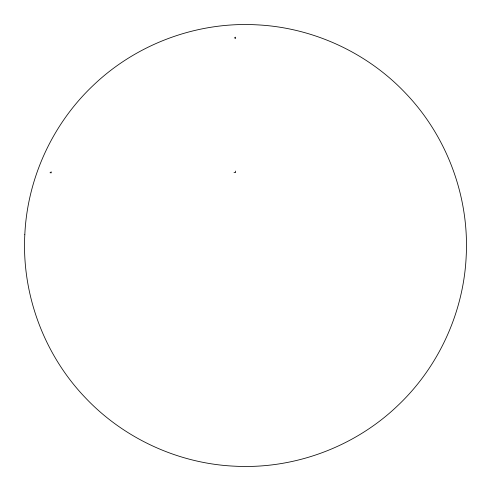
<?xml version="1.0" encoding="UTF-8"?>
<svg xmlns="http://www.w3.org/2000/svg" width="491" height="491" viewBox="0 0 491 491"><rect width="100%" height="100%" fill="white"/><g stroke="black" fill="none" stroke-linecap="round" stroke-linejoin="round"><path stroke-width="0.74" d="M51.248 171.875L50.014 172.777L51.549 172.777M234.299 38.065L235.533 37.163L235.533 38.691M234.004 172.593L235.533 172.593L235.533 171.064M24.814 234.661C21.629 294.336 44.104 354.748 85.477 397.851C124.033 438.616 178.601 463.627 234.661 466.186C294.336 469.371 354.748 446.896 397.851 405.523C438.616 366.967 463.627 312.399 466.186 256.339C469.371 196.664 446.896 136.252 405.523 93.149C366.967 52.384 312.399 27.373 256.339 24.814C196.664 21.629 136.252 44.104 93.149 85.477C52.384 124.033 27.373 178.601 24.814 234.661"/></g></svg>
